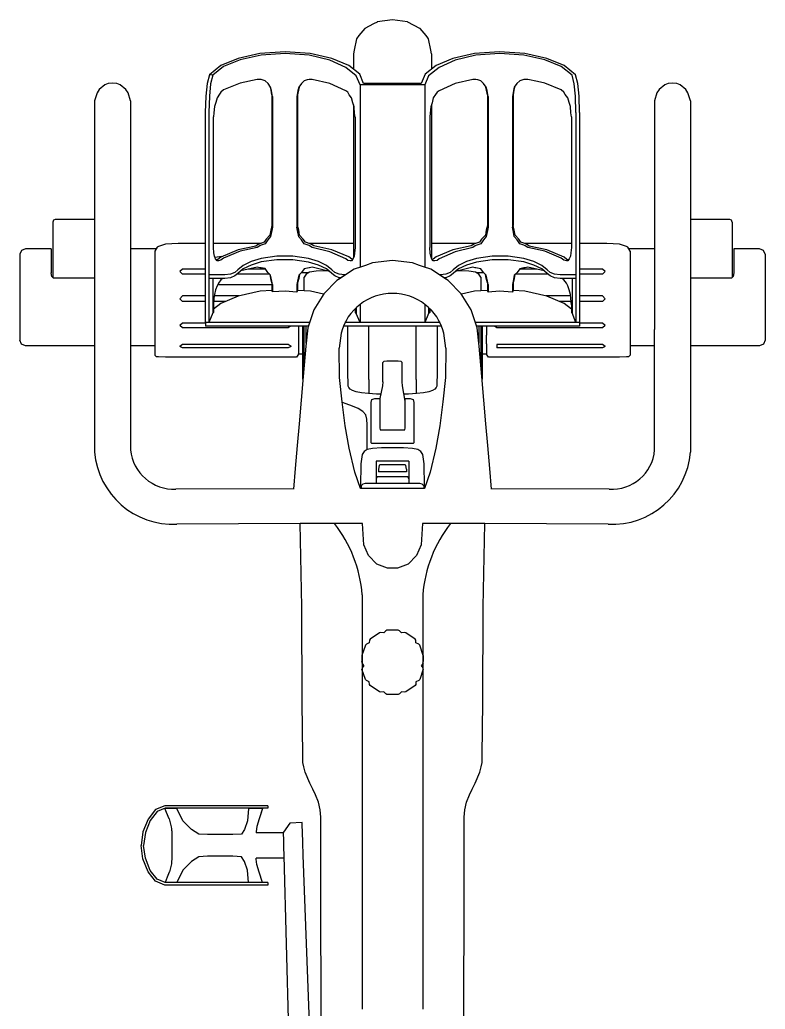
# Model space of a CAD drawing. Header units: millimetres. Extents: x 71819 to 78266, y 23672 to 38445.
# Drawn here: x 76732.1 to 76791.2, y 26165 to 26243.4 of the extents above; entities that cross this region are included whole.
import ezdxf

# ---------------------------------------------------------------- set-up
doc = ezdxf.new("R2010")
doc.units = ezdxf.units.MM
doc.layers.add('Plan Archi', color=8, linetype='Continuous')

msp = doc.modelspace()

# ---------------------------------------------------------------- linework, layer by layer
at = {"layer": 'Plan Archi'}
for p, q in [((76761.636, 26243.432), (76760.433, 26243.26)), ((76762.839, 26243.26), (76761.636, 26243.432)), ((76759.436, 26242.729), (76758.974, 26242.195)), ((76759.45, 26242.744), (76759.436, 26242.729)), ((76760.138, 26243.106), (76759.45, 26242.744)), ((76760.412, 26243.25), (76760.138, 26243.106)), ((76760.433, 26243.26), (76760.412, 26243.25)), ((76762.86, 26243.25), (76762.839, 26243.26)), ((76763.805, 26242.754), (76762.86, 26243.25)), ((76763.822, 26242.744), (76763.805, 26242.754)), ((76764.298, 26242.195), (76763.822, 26242.744)), ((76758.786, 26241.933), (76758.591, 26241.021)), ((76758.974, 26242.195), (76758.786, 26241.933)), ((76764.445, 26241.989), (76764.298, 26242.195)), ((76764.486, 26241.933), (76764.445, 26241.989)), ((76764.68, 26241.021), (76764.486, 26241.933)), ((76749.384, 26240.369), (76748.012, 26239.796)), ((76749.554, 26240.27), (76748.244, 26239.724)), ((76751.124, 26240.749), (76749.384, 26240.369)), ((76751.214, 26240.632), (76749.554, 26240.27)), ((76753.126, 26240.886), (76751.124, 26240.749)), ((76753.126, 26240.764), (76751.214, 26240.632)), ((76755.116, 26240.747), (76753.126, 26240.886)), ((76755.025, 26240.619), (76753.126, 26240.764)), ((76756.658, 26240.23), (76755.025, 26240.619)), ((76756.827, 26240.37), (76755.116, 26240.747)), ((76758.166, 26239.812), (76756.827, 26240.37)), ((76758.591, 26241.021), (76758.543, 26240.735)), ((76758.543, 26240.735), (76758.543, 26239.518)), ((76764.729, 26240.735), (76764.68, 26241.021)), ((76764.729, 26240.735), (76764.729, 26239.528)), ((76766.433, 26240.37), (76765.094, 26239.812)), ((76768.144, 26240.747), (76766.433, 26240.37)), ((76768.235, 26240.619), (76766.602, 26240.23)), ((76770.134, 26240.886), (76768.144, 26240.747)), ((76770.134, 26240.764), (76768.235, 26240.619)), ((76772.136, 26240.749), (76770.134, 26240.886)), ((76772.046, 26240.632), (76770.134, 26240.764)), ((76773.706, 26240.27), (76772.046, 26240.632)), ((76773.876, 26240.369), (76772.136, 26240.749)), ((76775.015, 26239.724), (76773.706, 26240.27)), ((76775.248, 26239.796), (76773.876, 26240.369)), ((76748.012, 26239.796), (76747.111, 26239.08)), ((76748.244, 26239.724), (76747.386, 26239.041)), ((76757.934, 26239.663), (76756.658, 26240.23)), ((76758.765, 26238.987), (76757.934, 26239.663)), ((76759.038, 26239.133), (76758.166, 26239.812)), ((76765.094, 26239.812), (76764.222, 26239.133)), ((76765.326, 26239.663), (76764.494, 26238.987)), ((76766.602, 26240.23), (76765.326, 26239.663)), ((76775.874, 26239.041), (76775.015, 26239.724)), ((76776.148, 26239.08), (76775.248, 26239.796)), ((76747.111, 26239.08), (76746.932, 26238.386)), ((76747.386, 26239.041), (76747.111, 26239.08)), ((76747.386, 26239.041), (76747.214, 26238.368)), ((76750.903, 26238.711), (76749.554, 26238.417)), ((76751.214, 26238.689), (76750.903, 26238.711)), ((76751.296, 26238.674), (76751.214, 26238.689)), ((76755.025, 26238.693), (76754.88, 26238.668)), ((76755.271, 26238.707), (76755.025, 26238.693)), ((76756.658, 26238.376), (76755.271, 26238.707)), ((76759.062, 26238.268), (76758.765, 26238.987)), ((76759.349, 26238.39), (76759.038, 26239.133)), ((76764.222, 26239.133), (76763.91, 26238.39)), ((76764.494, 26238.987), (76764.197, 26238.268)), ((76768, 26238.709), (76766.602, 26238.376)), ((76768.235, 26238.697), (76768, 26238.709)), ((76768.393, 26238.668), (76768.235, 26238.697)), ((76772.046, 26238.686), (76771.977, 26238.673)), ((76772.368, 26238.709), (76772.046, 26238.686)), ((76773.139, 26238.54), (76772.368, 26238.709)), ((76776.045, 26238.368), (76775.874, 26239.041)), ((76776.328, 26238.386), (76776.148, 26239.08)), ((76738.367, 26237.904), (76738.202, 26237.644)), ((76738.817, 26238.265), (76738.367, 26237.904)), ((76739.076, 26238.375), (76738.817, 26238.265)), ((76739.431, 26238.415), (76739.076, 26238.375)), ((76739.786, 26238.375), (76739.431, 26238.415)), ((76740.046, 26238.265), (76739.786, 26238.375)), ((76740.496, 26237.904), (76740.046, 26238.265)), ((76740.661, 26237.644), (76740.496, 26237.904)), ((76746.932, 26238.386), (76746.824, 26237.383)), ((76747.214, 26238.368), (76747.112, 26237.378)), ((76749.554, 26238.417), (76748.244, 26237.87)), ((76751.538, 26238.598), (76751.296, 26238.674)), ((76751.766, 26238.387), (76751.538, 26238.598)), ((76751.974, 26238.094), (76751.766, 26238.387)), ((76752.006, 26237.863), (76751.926, 26238.161)), ((76752.044, 26237.833), (76751.974, 26238.094)), ((76754.203, 26238.091), (76754.134, 26237.832)), ((76754.253, 26238.162), (76754.174, 26237.864)), ((76754.412, 26238.385), (76754.203, 26238.091)), ((76754.636, 26238.592), (76754.412, 26238.385)), ((76754.88, 26238.668), (76754.636, 26238.592)), ((76757.934, 26237.81), (76756.658, 26238.376)), ((76759.062, 26238.268), (76759.062, 26223.817)), ((76764.197, 26238.268), (76759.062, 26238.268)), ((76763.91, 26238.39), (76759.349, 26238.39)), ((76764.197, 26238.268), (76764.197, 26223.822)), ((76766.602, 26238.376), (76765.326, 26237.81)), ((76768.636, 26238.593), (76768.393, 26238.668)), ((76768.862, 26238.385), (76768.636, 26238.593)), ((76769.07, 26238.092), (76768.862, 26238.385)), ((76769.099, 26237.865), (76769.019, 26238.163)), ((76769.139, 26237.833), (76769.07, 26238.092)), ((76771.299, 26238.093), (76771.229, 26237.833)), ((76771.347, 26238.16), (76771.268, 26237.863)), ((76771.507, 26238.387), (76771.299, 26238.093)), ((76771.735, 26238.597), (76771.507, 26238.387)), ((76771.977, 26238.673), (76771.735, 26238.597)), ((76773.706, 26238.417), (76773.139, 26238.54)), ((76775.015, 26237.87), (76773.706, 26238.417)), ((76776.148, 26237.378), (76776.045, 26238.368)), ((76776.436, 26237.383), (76776.328, 26238.386)), ((76782.777, 26237.904), (76782.613, 26237.644)), ((76783.227, 26238.265), (76782.777, 26237.904)), ((76783.487, 26238.375), (76783.227, 26238.265)), ((76783.842, 26238.415), (76783.487, 26238.375)), ((76784.197, 26238.375), (76783.842, 26238.415)), ((76784.457, 26238.265), (76784.197, 26238.375)), ((76784.907, 26237.904), (76784.457, 26238.265)), ((76785.071, 26237.644), (76784.907, 26237.904)), ((76738.202, 26237.644), (76738.012, 26237.001)), ((76740.851, 26237.001), (76740.661, 26237.644)), ((76746.824, 26237.383), (76746.788, 26236.073)), ((76747.112, 26237.378), (76747.077, 26236.072)), ((76747.72, 26237.25), (76747.622, 26236.877)), ((76747.922, 26237.526), (76747.72, 26237.25)), ((76748.035, 26237.704), (76747.922, 26237.526)), ((76748.244, 26237.87), (76748.035, 26237.704)), ((76752.077, 26237.472), (76752.006, 26237.863)), ((76752.131, 26237.353), (76752.044, 26237.833)), ((76752.077, 26237.472), (76752.077, 26232.776)), ((76752.131, 26237.353), (76752.131, 26233.932)), ((76754.134, 26237.832), (76754.046, 26237.351)), ((76754.046, 26237.351), (76754.046, 26233.95)), ((76754.174, 26237.864), (76754.103, 26237.476)), ((76754.103, 26237.476), (76754.103, 26232.738)), ((76758.084, 26237.688), (76757.934, 26237.81)), ((76758.205, 26237.494), (76758.084, 26237.688)), ((76758.39, 26237.235), (76758.205, 26237.494)), ((76758.493, 26236.837), (76758.39, 26237.235)), ((76764.873, 26237.238), (76764.771, 26236.843)), ((76765.06, 26237.499), (76764.873, 26237.238)), ((76765.179, 26237.691), (76765.06, 26237.499)), ((76765.326, 26237.81), (76765.179, 26237.691)), ((76769.17, 26237.477), (76769.099, 26237.865)), ((76769.227, 26237.352), (76769.139, 26237.833)), ((76769.17, 26237.477), (76769.17, 26232.729)), ((76769.227, 26237.352), (76769.227, 26233.94)), ((76771.229, 26237.833), (76771.142, 26237.352)), ((76771.196, 26237.471), (76771.142, 26237.352)), ((76771.142, 26237.352), (76771.142, 26233.941)), ((76771.268, 26237.863), (76771.196, 26237.471)), ((76771.196, 26237.471), (76771.196, 26232.785)), ((76771.268, 26237.863), (76771.229, 26237.833)), ((76775.228, 26237.701), (76775.015, 26237.87)), ((76775.343, 26237.521), (76775.228, 26237.701)), ((76775.543, 26237.247), (76775.343, 26237.521)), ((76775.641, 26236.871), (76775.543, 26237.247)), ((76776.182, 26236.072), (76776.148, 26237.378)), ((76776.472, 26236.073), (76776.436, 26237.383)), ((76782.613, 26237.644), (76782.422, 26237.001)), ((76785.262, 26237.001), (76785.071, 26237.644)), ((76738.012, 26237.001), (76738.012, 26223.124)), ((76740.851, 26237.001), (76740.851, 26223.124)), ((76747.511, 26236.55), (76747.471, 26236.059)), ((76747.622, 26236.877), (76747.511, 26236.55)), ((76758.592, 26236.537), (76758.493, 26236.837)), ((76758.543, 26236.684), (76758.543, 26236.653)), ((76758.549, 26236.668), (76758.543, 26236.653)), ((76758.543, 26236.653), (76758.543, 26234.064)), ((76758.634, 26236.016), (76758.592, 26236.537)), ((76764.67, 26236.539), (76764.629, 26236.023)), ((76764.771, 26236.843), (76764.67, 26236.539)), ((76764.729, 26236.716), (76764.729, 26236.653)), ((76764.729, 26236.653), (76764.729, 26234.064)), ((76775.751, 26236.548), (76775.641, 26236.871)), ((76775.791, 26236.053), (76775.751, 26236.548)), ((76782.422, 26237.001), (76782.422, 26223.124)), ((76785.262, 26237.001), (76785.262, 26223.124)), ((76746.788, 26236.073), (76746.788, 26219.429)), ((76747.077, 26236.072), (76747.077, 26219.428)), ((76747.471, 26236.059), (76747.435, 26235.738)), ((76747.435, 26225.389), (76747.435, 26235.738)), ((76758.666, 26235.725), (76758.634, 26236.016)), ((76758.666, 26235.725), (76758.666, 26228.891)), ((76764.629, 26236.023), (76764.596, 26235.727)), ((76764.596, 26235.727), (76764.596, 26228.948)), ((76775.827, 26235.736), (76775.791, 26236.053)), ((76775.827, 26235.736), (76775.827, 26229.217)), ((76776.182, 26236.072), (76776.182, 26219.428)), ((76776.472, 26236.073), (76776.472, 26219.429)), ((76758.543, 26234.064), (76758.543, 26231.329)), ((76764.729, 26234.064), (76764.729, 26231.329)), ((76752.131, 26233.932), (76752.131, 26227.005)), ((76754.046, 26233.95), (76754.046, 26227.003)), ((76769.227, 26233.94), (76769.227, 26227.004)), ((76771.142, 26233.941), (76771.142, 26227.004)), ((76752.077, 26232.776), (76752.077, 26227.123)), ((76754.103, 26232.738), (76754.103, 26227.127)), ((76769.17, 26232.729), (76769.17, 26227.128)), ((76771.196, 26232.785), (76771.196, 26227.122)), ((76758.543, 26231.329), (76758.543, 26228.489)), ((76764.729, 26231.329), (76764.729, 26228.489)), ((76758.543, 26228.489), (76758.543, 26225.587)), ((76758.666, 26228.891), (76758.666, 26225.377)), ((76764.596, 26228.948), (76764.596, 26225.379)), ((76764.729, 26228.489), (76764.729, 26225.587)), ((76775.827, 26229.217), (76775.827, 26225.388)), ((76734.747, 26227.544), (76734.688, 26227.4)), ((76734.688, 26227.4), (76734.688, 26227.088)), ((76734.688, 26227.088), (76734.688, 26226.198)), ((76734.891, 26227.603), (76734.747, 26227.544)), ((76738.012, 26227.603), (76734.891, 26227.603)), ((76752.077, 26227.123), (76751.985, 26226.758)), ((76752.131, 26227.005), (76752.064, 26226.739)), ((76754.113, 26226.738), (76754.046, 26227.003)), ((76754.196, 26226.759), (76754.103, 26227.127)), ((76769.17, 26227.128), (76769.076, 26226.759)), ((76769.227, 26227.004), (76769.16, 26226.739)), ((76771.209, 26226.739), (76771.142, 26227.004)), ((76771.288, 26226.758), (76771.196, 26227.122)), ((76788.382, 26227.603), (76785.262, 26227.603)), ((76788.526, 26227.544), (76788.382, 26227.603)), ((76788.585, 26227.4), (76788.526, 26227.544)), ((76788.585, 26227.4), (76788.585, 26227.088)), ((76788.585, 26227.088), (76788.585, 26226.198)), ((76734.688, 26226.198), (76734.688, 26224.865)), ((76751.913, 26226.361), (76751.618, 26226.035)), ((76751.974, 26226.243), (76751.754, 26225.999)), ((76751.985, 26226.758), (76751.913, 26226.361)), ((76752.064, 26226.739), (76751.974, 26226.243)), ((76754.203, 26226.24), (76754.113, 26226.738)), ((76754.268, 26226.365), (76754.196, 26226.759)), ((76754.42, 26225.998), (76754.203, 26226.24)), ((76754.565, 26226.036), (76754.268, 26226.365)), ((76769.005, 26226.366), (76768.708, 26226.037)), ((76769.07, 26226.241), (76768.853, 26225.998)), ((76769.076, 26226.759), (76769.005, 26226.366)), ((76769.16, 26226.739), (76769.07, 26226.241)), ((76771.299, 26226.242), (76771.209, 26226.739)), ((76771.36, 26226.36), (76771.288, 26226.758)), ((76771.519, 26225.999), (76771.299, 26226.242)), ((76771.655, 26226.035), (76771.36, 26226.36)), ((76788.585, 26226.198), (76788.585, 26224.865)), ((76742.982, 26225.4), (76742.775, 26225.09)), ((76743.09, 26225.467), (76742.982, 26225.4)), ((76743.646, 26225.639), (76743.09, 26225.467)), ((76744.646, 26225.7), (76743.646, 26225.639)), ((76744.986, 26225.7), (76744.646, 26225.7)), ((76746.788, 26225.7), (76744.986, 26225.7)), ((76751.176, 26225.7), (76747.435, 26225.7)), ((76747.475, 26224.963), (76747.435, 26225.389)), ((76750.793, 26225.497), (76749.384, 26225.189)), ((76750.903, 26225.385), (76749.554, 26225.09)), ((76750.93, 26225.583), (76750.793, 26225.497)), ((76751.111, 26225.516), (76750.903, 26225.385)), ((76751.124, 26225.683), (76750.93, 26225.583)), ((76751.214, 26225.569), (76751.111, 26225.516)), ((76751.456, 26225.795), (76751.124, 26225.683)), ((76751.538, 26225.678), (76751.214, 26225.569)), ((76751.618, 26226.035), (76751.456, 26225.795)), ((76751.754, 26225.999), (76751.538, 26225.678)), ((76754.636, 26225.672), (76754.42, 26225.998)), ((76754.724, 26225.798), (76754.565, 26226.036)), ((76755.025, 26225.538), (76754.636, 26225.672)), ((76755.116, 26225.666), (76754.724, 26225.798)), ((76758.543, 26225.7), (76755.014, 26225.7)), ((76755.066, 26225.516), (76755.025, 26225.538)), ((76755.271, 26225.381), (76755.066, 26225.516)), ((76755.264, 26225.589), (76755.116, 26225.666)), ((76755.395, 26225.506), (76755.264, 26225.589)), ((76756.658, 26225.05), (76755.271, 26225.381)), ((76756.827, 26225.19), (76755.395, 26225.506)), ((76758.543, 26225.587), (76758.543, 26224.571)), ((76758.666, 26225.377), (76758.625, 26224.927)), ((76764.637, 26224.932), (76764.596, 26225.379)), ((76768.256, 26225.7), (76764.729, 26225.7)), ((76764.729, 26225.587), (76764.729, 26224.55)), ((76767.876, 26225.509), (76766.433, 26225.19)), ((76768, 26225.383), (76766.602, 26225.05)), ((76768.006, 26225.591), (76767.876, 26225.509)), ((76768.204, 26225.517), (76768, 26225.383)), ((76768.144, 26225.662), (76768.006, 26225.591)), ((76768.548, 26225.799), (76768.144, 26225.662)), ((76768.235, 26225.534), (76768.204, 26225.517)), ((76768.636, 26225.673), (76768.235, 26225.534)), ((76768.708, 26226.037), (76768.548, 26225.799)), ((76768.853, 26225.998), (76768.636, 26225.673)), ((76771.735, 26225.678), (76771.519, 26225.999)), ((76771.817, 26225.794), (76771.655, 26226.035)), ((76772.046, 26225.573), (76771.735, 26225.678)), ((76772.136, 26225.686), (76771.817, 26225.794)), ((76772.158, 26225.515), (76772.046, 26225.573)), ((76775.827, 26225.7), (76772.094, 26225.7)), ((76772.339, 26225.582), (76772.136, 26225.686)), ((76772.368, 26225.382), (76772.158, 26225.515)), ((76772.478, 26225.494), (76772.339, 26225.582)), ((76773.706, 26225.09), (76772.368, 26225.382)), ((76773.876, 26225.189), (76772.478, 26225.494)), ((76775.827, 26225.388), (76775.787, 26224.958)), ((76778.287, 26225.7), (76776.472, 26225.7)), ((76778.628, 26225.7), (76778.287, 26225.7)), ((76779.627, 26225.639), (76778.628, 26225.7)), ((76780.183, 26225.467), (76779.627, 26225.639)), ((76780.291, 26225.4), (76780.183, 26225.467)), ((76780.498, 26225.09), (76780.291, 26225.4)), ((76732.207, 26225.156), (76732.077, 26224.842)), ((76732.077, 26224.842), (76732.077, 26224.582)), ((76732.077, 26224.582), (76732.077, 26223.843)), ((76732.521, 26225.286), (76732.207, 26225.156)), ((76734.556, 26225.286), (76732.521, 26225.286)), ((76734.556, 26225.286), (76734.556, 26224.993)), ((76734.556, 26224.993), (76734.556, 26224.157)), ((76734.688, 26224.865), (76734.688, 26223.294)), ((76742.906, 26225.286), (76740.851, 26225.286)), ((76742.775, 26225.09), (76742.775, 26224.332)), ((76747.511, 26224.699), (76747.475, 26224.963)), ((76747.608, 26224.478), (76747.511, 26224.699)), ((76748.105, 26224.655), (76747.555, 26224.599)), ((76748.012, 26224.616), (76747.794, 26224.443)), ((76749.384, 26225.189), (76748.012, 26224.616)), ((76749.554, 26225.09), (76748.244, 26224.544)), ((76752.458, 26224.693), (76751.228, 26224.51)), ((76753.739, 26224.691), (76752.458, 26224.693)), ((76754.967, 26224.507), (76753.739, 26224.691)), ((76757.934, 26224.483), (76756.658, 26225.05)), ((76758.166, 26224.633), (76756.827, 26225.19)), ((76758.403, 26224.448), (76758.166, 26224.633)), ((76758.592, 26224.686), (76758.492, 26224.452)), ((76758.625, 26224.927), (76758.592, 26224.686)), ((76764.67, 26224.688), (76764.637, 26224.932)), ((76764.769, 26224.456), (76764.67, 26224.688)), ((76765.094, 26224.633), (76764.86, 26224.451)), ((76766.433, 26225.19), (76765.094, 26224.633)), ((76766.602, 26225.05), (76765.326, 26224.483)), ((76769.535, 26224.691), (76768.307, 26224.507)), ((76770.815, 26224.693), (76769.535, 26224.691)), ((76772.045, 26224.51), (76770.815, 26224.693)), ((76775.015, 26224.544), (76773.706, 26225.09)), ((76775.248, 26224.616), (76773.876, 26225.189)), ((76775.469, 26224.44), (76775.248, 26224.616)), ((76775.751, 26224.697), (76775.654, 26224.474)), ((76775.787, 26224.958), (76775.751, 26224.697)), ((76782.422, 26225.286), (76780.367, 26225.286)), ((76780.498, 26225.09), (76780.498, 26224.332)), ((76788.585, 26224.865), (76788.585, 26223.294)), ((76790.753, 26225.286), (76788.718, 26225.286)), ((76788.718, 26225.286), (76788.718, 26224.993)), ((76788.718, 26224.993), (76788.718, 26224.157)), ((76791.066, 26225.156), (76790.753, 26225.286)), ((76791.197, 26224.842), (76791.066, 26225.156)), ((76791.197, 26224.842), (76791.197, 26224.582)), ((76791.197, 26224.582), (76791.197, 26223.843)), ((76732.077, 26223.843), (76732.077, 26222.737)), ((76734.556, 26224.157), (76734.556, 26223.386)), ((76742.775, 26224.332), (76742.775, 26223.418)), ((76747.72, 26224.33), (76747.608, 26224.478)), ((76747.794, 26224.443), (76747.66, 26224.409)), ((76747.837, 26224.328), (76747.72, 26224.33)), ((76748.035, 26224.378), (76747.837, 26224.328)), ((76748.244, 26224.544), (76748.035, 26224.378)), ((76749.783, 26223.962), (76749.364, 26223.601)), ((76750.903, 26223.817), (76749.606, 26223.534)), ((76750.416, 26224.268), (76749.783, 26223.962)), ((76750.416, 26223.992), (76749.783, 26223.687)), ((76751.228, 26224.51), (76750.416, 26224.268)), ((76751.228, 26224.235), (76750.416, 26223.992)), ((76751.111, 26223.776), (76750.903, 26223.817)), ((76752.458, 26224.417), (76751.228, 26224.235)), ((76753.739, 26224.416), (76752.458, 26224.417)), ((76754.967, 26224.231), (76753.739, 26224.416)), ((76755.776, 26224.264), (76754.967, 26224.507)), ((76755.776, 26223.988), (76754.967, 26224.231)), ((76755.271, 26223.813), (76755.066, 26223.776)), ((76756.639, 26223.486), (76755.271, 26223.813)), ((76756.408, 26223.96), (76755.776, 26224.264)), ((76756.408, 26223.685), (76755.776, 26223.988)), ((76756.827, 26223.601), (76756.408, 26223.96)), ((76758.084, 26224.362), (76757.934, 26224.483)), ((76758.268, 26224.314), (76758.084, 26224.362)), ((76758.39, 26224.316), (76758.268, 26224.314)), ((76758.492, 26224.452), (76758.39, 26224.316)), ((76758.476, 26224.43), (76758.403, 26224.448)), ((76759.178, 26223.858), (76758.598, 26223.654)), ((76759.483, 26223.966), (76759.178, 26223.858)), ((76760.043, 26224.163), (76759.483, 26223.966)), ((76761.637, 26224.34), (76760.043, 26224.163)), ((76763.23, 26224.163), (76761.637, 26224.34)), ((76763.791, 26223.966), (76763.23, 26224.163)), ((76764.095, 26223.858), (76763.791, 26223.966)), ((76764.675, 26223.654), (76764.095, 26223.858)), ((76764.873, 26224.318), (76764.769, 26224.456)), ((76764.86, 26224.451), (76764.787, 26224.433)), ((76764.993, 26224.316), (76764.873, 26224.318)), ((76765.179, 26224.364), (76764.993, 26224.316)), ((76765.326, 26224.483), (76765.179, 26224.364)), ((76766.865, 26223.96), (76766.447, 26223.601)), ((76768, 26223.815), (76766.64, 26223.491)), ((76767.497, 26224.264), (76766.865, 26223.96)), ((76767.497, 26223.988), (76766.865, 26223.685)), ((76768.307, 26224.507), (76767.497, 26224.264)), ((76768.307, 26224.231), (76767.497, 26223.988)), ((76768.204, 26223.778), (76768, 26223.815)), ((76769.535, 26224.416), (76768.307, 26224.231)), ((76770.815, 26224.417), (76769.535, 26224.416)), ((76772.045, 26224.235), (76770.815, 26224.417)), ((76772.857, 26224.268), (76772.045, 26224.51)), ((76772.857, 26223.992), (76772.045, 26224.235)), ((76772.368, 26223.814), (76772.158, 26223.774)), ((76773.672, 26223.53), (76772.368, 26223.814)), ((76773.49, 26223.962), (76772.857, 26224.268)), ((76773.49, 26223.687), (76772.857, 26223.992)), ((76773.909, 26223.601), (76773.49, 26223.962)), ((76775.228, 26224.375), (76775.015, 26224.544)), ((76775.425, 26224.326), (76775.228, 26224.375)), ((76775.543, 26224.328), (76775.425, 26224.326)), ((76775.603, 26224.407), (76775.469, 26224.44)), ((76775.654, 26224.474), (76775.543, 26224.328)), ((76780.498, 26224.332), (76780.498, 26223.418)), ((76788.718, 26224.157), (76788.718, 26223.386)), ((76791.197, 26223.843), (76791.197, 26222.737)), ((76734.615, 26223.08), (76734.556, 26223.386)), ((76734.758, 26222.954), (76734.615, 26223.08)), ((76734.688, 26223.294), (76734.688, 26223.016)), ((76738.012, 26223.124), (76738.012, 26222.105)), ((76740.851, 26223.124), (76740.851, 26222.105)), ((76742.775, 26223.418), (76742.775, 26222.396)), ((76744.986, 26223.663), (76744.763, 26223.474)), ((76744.986, 26223.263), (76744.763, 26223.474)), ((76746.788, 26223.663), (76744.986, 26223.663)), ((76746.788, 26223.263), (76744.986, 26223.263)), ((76748.348, 26223.211), (76747.111, 26223.207)), ((76748.78, 26223.265), (76748.348, 26223.211)), ((76749.129, 26223.404), (76748.78, 26223.265)), ((76749.129, 26223.128), (76748.78, 26222.989)), ((76749.364, 26223.601), (76749.129, 26223.404)), ((76749.364, 26223.325), (76749.129, 26223.128)), ((76751.908, 26223.263), (76749.29, 26223.263)), ((76749.783, 26223.687), (76749.364, 26223.325)), ((76751.568, 26223.663), (76750.199, 26223.663)), ((76751.214, 26223.769), (76751.111, 26223.776)), ((76751.538, 26223.704), (76751.214, 26223.769)), ((76751.754, 26223.412), (76751.538, 26223.704)), ((76751.974, 26223.199), (76751.754, 26223.412)), ((76751.985, 26222.93), (76751.926, 26223.246)), ((76752.064, 26222.716), (76751.974, 26223.199)), ((76754.203, 26223.196), (76754.113, 26222.711)), ((76754.254, 26223.245), (76754.196, 26222.937)), ((76754.42, 26223.405), (76754.203, 26223.196)), ((76754.962, 26223.379), (76754.392, 26223.379)), ((76754.636, 26223.698), (76754.42, 26223.405)), ((76755.025, 26223.773), (76754.636, 26223.698)), ((76754.792, 26223.28), (76754.64, 26223.034)), ((76754.64, 26221.941), (76754.64, 26223.034)), ((76755.045, 26223.427), (76754.792, 26223.28)), ((76755.066, 26223.776), (76755.025, 26223.773)), ((76755.578, 26223.501), (76755.045, 26223.427)), ((76756.485, 26223.523), (76755.578, 26223.501)), ((76756.827, 26223.325), (76756.408, 26223.685)), ((76757.062, 26223.404), (76756.827, 26223.601)), ((76757.062, 26223.128), (76756.827, 26223.325)), ((76757.41, 26223.264), (76757.062, 26223.404)), ((76757.41, 26222.988), (76757.062, 26223.128)), ((76758.517, 26223.601), (76757.232, 26222.778)), ((76758.598, 26223.654), (76757.347, 26222.854)), ((76757.842, 26223.21), (76757.41, 26223.264)), ((76757.842, 26223.21), (76757.842, 26223.17)), ((76757.903, 26223.209), (76757.842, 26223.21)), ((76758.598, 26223.654), (76758.517, 26223.601)), ((76764.757, 26223.601), (76764.675, 26223.654)), ((76765.926, 26222.854), (76764.675, 26223.654)), ((76766.042, 26222.778), (76764.757, 26223.601)), ((76765.432, 26223.21), (76765.37, 26223.209)), ((76765.864, 26223.264), (76765.432, 26223.21)), ((76766.212, 26223.404), (76765.864, 26223.264)), ((76766.212, 26223.128), (76765.864, 26222.988)), ((76766.447, 26223.601), (76766.212, 26223.404)), ((76766.447, 26223.325), (76766.212, 26223.128)), ((76766.865, 26223.685), (76766.447, 26223.325)), ((76767.696, 26223.501), (76766.776, 26223.523)), ((76768.228, 26223.427), (76767.696, 26223.501)), ((76768.235, 26223.777), (76768.204, 26223.778)), ((76768.482, 26223.28), (76768.228, 26223.427)), ((76768.636, 26223.699), (76768.235, 26223.777)), ((76768.882, 26223.379), (76768.311, 26223.379)), ((76768.634, 26223.034), (76768.482, 26223.28)), ((76768.634, 26223.034), (76768.634, 26221.941)), ((76768.853, 26223.407), (76768.636, 26223.699)), ((76769.07, 26223.197), (76768.853, 26223.407)), ((76769.076, 26222.938), (76769.019, 26223.246)), ((76769.16, 26222.713), (76769.07, 26223.197)), ((76771.299, 26223.198), (76771.209, 26222.714)), ((76771.347, 26223.245), (76771.288, 26222.928)), ((76771.519, 26223.411), (76771.299, 26223.198)), ((76773.984, 26223.263), (76771.365, 26223.263)), ((76771.735, 26223.703), (76771.519, 26223.411)), ((76773.06, 26223.663), (76771.706, 26223.663)), ((76772.046, 26223.765), (76771.735, 26223.703)), ((76772.158, 26223.774), (76772.046, 26223.765)), ((76773.909, 26223.325), (76773.49, 26223.687)), ((76774.145, 26223.404), (76773.909, 26223.601)), ((76774.145, 26223.128), (76773.909, 26223.325)), ((76774.493, 26223.265), (76774.145, 26223.404)), ((76774.493, 26222.989), (76774.145, 26223.128)), ((76774.925, 26223.211), (76774.493, 26223.265)), ((76776.148, 26223.207), (76774.925, 26223.211)), ((76778.287, 26223.663), (76776.472, 26223.663)), ((76778.287, 26223.263), (76776.472, 26223.263)), ((76778.51, 26223.474), (76778.287, 26223.663)), ((76778.51, 26223.474), (76778.287, 26223.263)), ((76780.498, 26223.418), (76780.498, 26222.396)), ((76782.422, 26223.124), (76782.422, 26222.105)), ((76785.262, 26223.124), (76785.262, 26222.105)), ((76788.658, 26223.08), (76788.515, 26222.954)), ((76788.585, 26223.294), (76788.585, 26223.016)), ((76788.718, 26223.386), (76788.658, 26223.08)), ((76732.077, 26222.737), (76732.077, 26221.432)), ((76738.012, 26222.954), (76734.758, 26222.954)), ((76742.775, 26222.396), (76742.775, 26221.321)), ((76748.348, 26222.936), (76747.111, 26222.932)), ((76747.386, 26222.933), (76747.386, 26220.2)), ((76747.72, 26222.356), (76747.608, 26222.029)), ((76747.837, 26222.543), (76747.72, 26222.356)), ((76752.077, 26222.423), (76747.762, 26222.423)), ((76748.035, 26222.81), (76747.837, 26222.543)), ((76748.193, 26222.935), (76748.035, 26222.81)), ((76748.78, 26222.989), (76748.348, 26222.936)), ((76752.077, 26222.578), (76751.985, 26222.93)), ((76752.131, 26222.459), (76752.064, 26222.716)), ((76752.077, 26222.578), (76752.077, 26221.974)), ((76752.131, 26222.459), (76752.131, 26221.855)), ((76754.113, 26222.711), (76754.046, 26222.457)), ((76754.046, 26222.457), (76754.046, 26221.853)), ((76754.196, 26222.937), (76754.103, 26222.582)), ((76754.103, 26222.582), (76754.103, 26221.978)), ((76757.232, 26222.778), (76756.185, 26221.707)), ((76757.347, 26222.854), (76757.232, 26222.778)), ((76757.533, 26222.973), (76757.41, 26222.988)), ((76765.864, 26222.988), (76765.74, 26222.973)), ((76766.042, 26222.778), (76765.926, 26222.854)), ((76767.088, 26221.707), (76766.042, 26222.778)), ((76769.17, 26222.582), (76769.076, 26222.938)), ((76769.227, 26222.458), (76769.16, 26222.713)), ((76769.17, 26222.582), (76769.17, 26221.978)), ((76769.227, 26222.458), (76769.227, 26221.854)), ((76771.209, 26222.714), (76771.142, 26222.458)), ((76771.142, 26222.458), (76771.142, 26221.854)), ((76771.288, 26222.928), (76771.196, 26222.577)), ((76771.196, 26222.577), (76771.196, 26221.973)), ((76774.925, 26222.936), (76774.493, 26222.989)), ((76776.148, 26222.932), (76774.925, 26222.936)), ((76775.228, 26222.807), (76775.067, 26222.935)), ((76775.425, 26222.543), (76775.228, 26222.807)), ((76775.543, 26222.353), (76775.425, 26222.543)), ((76775.654, 26222.031), (76775.543, 26222.353)), ((76775.874, 26222.933), (76775.874, 26220.2)), ((76780.498, 26222.396), (76780.498, 26221.321)), ((76788.515, 26222.954), (76785.262, 26222.954)), ((76791.197, 26222.737), (76791.197, 26221.432)), ((76732.077, 26221.432), (76732.077, 26220.128)), ((76738.012, 26222.105), (76738.012, 26221.052)), ((76740.851, 26222.105), (76740.851, 26221.052)), ((76744.986, 26221.54), (76744.763, 26221.318)), ((76746.788, 26221.54), (76744.986, 26221.54)), ((76747.511, 26221.655), (76747.475, 26221.333)), ((76749.454, 26221.54), (76747.498, 26221.54)), ((76747.608, 26222.029), (76747.511, 26221.655)), ((76749.398, 26221.528), (76748.025, 26220.955)), ((76751.137, 26221.908), (76749.398, 26221.528)), ((76752.078, 26221.973), (76751.137, 26221.908)), ((76752.131, 26221.855), (76752.077, 26221.974)), ((76753.126, 26221.923), (76752.131, 26221.855)), ((76754.046, 26221.853), (76753.126, 26221.923)), ((76754.103, 26221.978), (76754.046, 26221.853)), ((76755.13, 26221.907), (76754.103, 26221.978)), ((76756.167, 26221.678), (76755.13, 26221.907)), ((76756.185, 26221.707), (76755.407, 26220.436)), ((76767.866, 26220.436), (76767.088, 26221.707)), ((76768.144, 26221.907), (76767.106, 26221.678)), ((76769.17, 26221.978), (76768.144, 26221.907)), ((76769.227, 26221.854), (76769.17, 26221.978)), ((76770.134, 26221.923), (76769.227, 26221.854)), ((76771.142, 26221.854), (76770.134, 26221.923)), ((76771.196, 26221.973), (76771.142, 26221.854)), ((76772.136, 26221.908), (76771.196, 26221.973)), ((76773.876, 26221.528), (76772.136, 26221.908)), ((76775.763, 26221.54), (76773.82, 26221.54)), ((76775.248, 26220.955), (76773.876, 26221.528)), ((76775.751, 26221.653), (76775.654, 26222.031)), ((76775.787, 26221.335), (76775.751, 26221.653)), ((76778.287, 26221.54), (76776.472, 26221.54)), ((76778.51, 26221.318), (76778.287, 26221.54)), ((76782.422, 26222.105), (76782.422, 26221.052)), ((76785.262, 26222.105), (76785.262, 26221.052)), ((76791.197, 26221.432), (76791.197, 26220.128)), ((76738.012, 26221.052), (76738.012, 26219.972)), ((76740.851, 26221.052), (76740.851, 26219.972)), ((76742.775, 26221.321), (76742.775, 26220.253)), ((76744.986, 26221.097), (76744.763, 26221.318)), ((76746.788, 26221.097), (76744.986, 26221.097)), ((76747.475, 26221.333), (76747.435, 26220.844)), ((76748.025, 26220.955), (76747.435, 26220.486)), ((76747.435, 26220.844), (76747.435, 26220.24)), ((76748.366, 26221.097), (76747.456, 26221.097)), ((76759.062, 26220.871), (76759.062, 26219.427)), ((76764.197, 26220.881), (76764.197, 26219.427)), ((76775.806, 26221.097), (76774.908, 26221.097)), ((76775.827, 26220.495), (76775.248, 26220.955)), ((76775.827, 26220.842), (76775.787, 26221.335)), ((76775.827, 26220.842), (76775.827, 26220.238)), ((76778.287, 26221.097), (76776.472, 26221.097)), ((76778.51, 26221.318), (76778.287, 26221.097)), ((76780.498, 26221.321), (76780.498, 26220.253)), ((76782.422, 26221.052), (76782.422, 26219.972)), ((76785.262, 26221.052), (76785.262, 26219.972)), ((76732.077, 26220.128), (76732.077, 26219.022)), ((76738.012, 26219.972), (76738.012, 26218.877)), ((76740.851, 26219.972), (76740.851, 26218.877)), ((76742.775, 26220.253), (76742.775, 26219.248)), ((76747.386, 26220.2), (76747.077, 26219.428)), ((76747.435, 26220.24), (76747.386, 26220.2)), ((76755.407, 26220.436), (76754.923, 26219.009)), ((76758.666, 26220.524), (76758.666, 26220.227)), ((76758.765, 26220.146), (76758.666, 26220.227)), ((76758.765, 26220.619), (76758.765, 26220.146)), ((76759.062, 26219.427), (76758.765, 26220.146)), ((76764.494, 26220.146), (76764.197, 26219.427)), ((76764.494, 26220.632), (76764.494, 26220.146)), ((76764.596, 26220.229), (76764.494, 26220.146)), ((76764.596, 26220.535), (76764.596, 26220.229)), ((76768.35, 26219.009), (76767.866, 26220.436)), ((76775.874, 26220.2), (76775.827, 26220.238)), ((76776.182, 26219.428), (76775.874, 26220.2)), ((76780.498, 26220.253), (76780.498, 26219.248)), ((76782.422, 26219.972), (76782.422, 26218.877)), ((76785.262, 26219.972), (76785.262, 26218.877)), ((76791.197, 26220.128), (76791.197, 26219.022)), ((76742.775, 26219.248), (76742.775, 26218.363)), ((76744.986, 26219.394), (76744.763, 26219.187)), ((76744.986, 26219.003), (76744.763, 26219.187)), ((76746.807, 26219.394), (76744.986, 26219.394)), ((76747.077, 26219.428), (76746.788, 26219.429)), ((76746.808, 26219.429), (76746.807, 26219.426)), ((76746.807, 26219.426), (76746.807, 26219.151)), ((76755.065, 26219.426), (76746.807, 26219.426)), ((76754.971, 26219.151), (76746.807, 26219.151)), ((76753.55, 26219.151), (76753.37, 26219.003)), ((76753.383, 26219.151), (76753.37, 26219.148)), ((76753.37, 26219.151), (76753.37, 26219.148)), ((76754.188, 26219.151), (76754.188, 26218.437)), ((76754.538, 26217.161), (76754.538, 26219.151)), ((76754.564, 26218.087), (76754.564, 26219.151)), ((76754.64, 26218.586), (76754.64, 26219.151)), ((76754.792, 26218.823), (76754.792, 26219.151)), ((76759.052, 26219.151), (76757.741, 26219.151)), ((76759.052, 26219.426), (76757.868, 26219.426)), ((76758.087, 26218.961), (76758.087, 26219.151)), ((76761.637, 26219.426), (76759.052, 26219.426)), ((76761.637, 26219.151), (76759.052, 26219.151)), ((76759.76, 26217.682), (76759.76, 26219.151)), ((76763.015, 26219.427), (76760.257, 26219.427)), ((76764.221, 26219.426), (76761.637, 26219.426)), ((76764.221, 26219.151), (76761.637, 26219.151)), ((76763.512, 26217.682), (76763.512, 26219.151)), ((76765.405, 26219.426), (76764.221, 26219.426)), ((76765.532, 26219.151), (76764.221, 26219.151)), ((76765.186, 26219.151), (76765.186, 26218.961)), ((76776.467, 26219.426), (76768.209, 26219.426)), ((76776.467, 26219.151), (76768.302, 26219.151)), ((76768.482, 26219.151), (76768.482, 26218.823)), ((76768.634, 26219.151), (76768.634, 26218.586)), ((76768.71, 26219.151), (76768.71, 26218.087)), ((76768.735, 26219.151), (76768.735, 26217.161)), ((76769.085, 26219.151), (76769.085, 26218.437)), ((76769.903, 26219.003), (76769.724, 26219.151)), ((76769.903, 26219.148), (76769.89, 26219.151)), ((76769.903, 26219.151), (76769.903, 26219.148)), ((76776.472, 26219.429), (76776.182, 26219.428)), ((76776.467, 26219.426), (76776.466, 26219.429)), ((76776.467, 26219.426), (76776.467, 26219.151)), ((76778.287, 26219.394), (76776.467, 26219.394)), ((76778.51, 26219.187), (76778.287, 26219.394)), ((76778.51, 26219.187), (76778.287, 26219.003)), ((76780.498, 26219.248), (76780.498, 26218.363)), ((76732.077, 26219.022), (76732.077, 26218.283)), ((76738.012, 26218.877), (76738.012, 26209.17)), ((76740.851, 26218.877), (76740.851, 26209.334)), ((76742.775, 26218.363), (76742.775, 26217.643)), ((76753.37, 26219.003), (76744.986, 26219.003)), ((76754.188, 26218.437), (76754.188, 26217.735)), ((76754.64, 26216.111), (76754.64, 26218.586)), ((76754.923, 26219.009), (76754.765, 26217.549)), ((76754.792, 26217.793), (76754.792, 26218.823)), ((76757.556, 26218.603), (76757.399, 26217.398)), ((76758.095, 26215.584), (76758.087, 26218.961)), ((76765.186, 26218.961), (76765.179, 26215.584)), ((76765.874, 26217.398), (76765.717, 26218.603)), ((76768.508, 26217.549), (76768.35, 26219.009)), ((76768.482, 26218.823), (76768.482, 26217.793)), ((76768.634, 26218.586), (76768.634, 26216.111)), ((76769.085, 26217.735), (76769.085, 26218.437)), ((76778.287, 26219.003), (76769.903, 26219.003)), ((76780.498, 26218.363), (76780.498, 26217.643)), ((76782.422, 26209.334), (76782.422, 26218.877)), ((76785.262, 26218.877), (76785.262, 26209.17)), ((76791.197, 26219.022), (76791.197, 26218.283)), ((76732.077, 26218.283), (76732.077, 26218.023)), ((76732.207, 26217.709), (76732.077, 26218.023)), ((76732.521, 26217.579), (76732.207, 26217.709)), ((76738.012, 26217.579), (76732.521, 26217.579)), ((76742.775, 26217.579), (76740.851, 26217.579)), ((76742.775, 26217.643), (76742.775, 26217.129)), ((76744.986, 26217.684), (76744.763, 26217.536)), ((76744.986, 26217.429), (76744.763, 26217.536)), ((76753.37, 26217.684), (76744.986, 26217.684)), ((76753.593, 26217.536), (76753.37, 26217.684)), ((76753.593, 26217.536), (76753.37, 26217.429)), ((76754.188, 26217.735), (76754.188, 26217.233)), ((76754.765, 26217.549), (76754.556, 26215.15)), ((76754.564, 26215.241), (76754.564, 26218.087)), ((76759.76, 26214.924), (76759.76, 26217.682)), ((76763.512, 26214.924), (76763.512, 26217.682)), ((76768.718, 26215.15), (76768.508, 26217.549)), ((76768.71, 26218.087), (76768.71, 26215.241)), ((76769.085, 26217.735), (76769.085, 26217.233)), ((76778.287, 26217.684), (76769.903, 26217.684)), ((76769.903, 26217.684), (76769.903, 26217.469)), ((76778.51, 26217.536), (76778.287, 26217.684)), ((76778.51, 26217.536), (76778.287, 26217.429)), ((76780.498, 26217.643), (76780.498, 26217.129)), ((76782.422, 26217.579), (76780.498, 26217.579)), ((76790.753, 26217.579), (76785.262, 26217.579)), ((76791.066, 26217.709), (76790.753, 26217.579)), ((76791.197, 26218.023), (76791.066, 26217.709)), ((76791.197, 26218.283), (76791.197, 26218.023)), ((76742.775, 26217.129), (76742.775, 26216.849)), ((76742.909, 26216.719), (76742.775, 26216.849)), ((76753.37, 26217.429), (76744.986, 26217.429)), ((76754.188, 26216.933), (76754.029, 26216.69)), ((76754.188, 26217.233), (76754.188, 26216.96)), ((76754.188, 26216.933), (76754.188, 26216.96)), ((76754.538, 26216.933), (76754.188, 26216.933)), ((76754.538, 26214.951), (76754.538, 26217.161)), ((76757.436, 26215.082), (76757.399, 26217.398)), ((76765.874, 26217.398), (76765.838, 26215.082)), ((76768.735, 26217.161), (76768.735, 26214.951)), ((76769.085, 26216.933), (76768.735, 26216.933)), ((76769.085, 26217.233), (76769.085, 26216.96)), ((76769.085, 26216.96), (76769.085, 26216.933)), ((76769.244, 26216.69), (76769.085, 26216.933)), ((76769.903, 26217.469), (76769.903, 26217.429)), ((76778.287, 26217.429), (76769.903, 26217.429)), ((76780.498, 26216.849), (76780.364, 26216.719)), ((76780.498, 26217.129), (76780.498, 26216.849)), ((76743.09, 26216.703), (76742.909, 26216.719)), ((76743.646, 26216.694), (76743.09, 26216.703)), ((76744.646, 26216.69), (76743.646, 26216.694)), ((76744.986, 26216.69), (76744.646, 26216.69)), ((76753.37, 26216.69), (76744.986, 26216.69)), ((76754.029, 26216.69), (76753.37, 26216.69)), ((76760.942, 26216.342), (76760.863, 26216.277)), ((76760.863, 26214.734), (76760.863, 26216.277)), ((76761.177, 26216.363), (76760.942, 26216.342)), ((76762.096, 26216.363), (76761.177, 26216.363)), ((76762.332, 26216.342), (76762.096, 26216.363)), ((76762.41, 26216.277), (76762.332, 26216.342)), ((76762.41, 26214.734), (76762.41, 26216.277)), ((76769.903, 26216.69), (76769.244, 26216.69)), ((76778.287, 26216.69), (76769.903, 26216.69)), ((76778.628, 26216.69), (76778.287, 26216.69)), ((76779.627, 26216.694), (76778.628, 26216.69)), ((76780.183, 26216.703), (76779.627, 26216.694)), ((76780.364, 26216.719), (76780.183, 26216.703)), ((76758.117, 26214.385), (76758.095, 26215.584)), ((76765.179, 26215.584), (76765.157, 26214.385)), ((76754.556, 26215.15), (76754.392, 26213.281)), ((76757.657, 26213.157), (76757.436, 26215.082)), ((76758.172, 26214.274), (76758.117, 26214.385)), ((76759.76, 26214.924), (76759.76, 26213.797)), ((76760.842, 26214.412), (76760.623, 26213.4)), ((76760.863, 26214.734), (76760.842, 26214.412)), ((76762.431, 26214.412), (76762.41, 26214.734)), ((76762.651, 26213.19), (76762.431, 26214.412)), ((76763.512, 26214.924), (76763.512, 26213.797)), ((76765.157, 26214.385), (76765.101, 26214.274)), ((76765.838, 26215.082), (76765.617, 26213.157)), ((76768.881, 26213.281), (76768.718, 26215.15)), ((76758.279, 26214.164), (76758.172, 26214.274)), ((76758.466, 26214.054), (76758.279, 26214.164)), ((76758.76, 26213.943), (76758.466, 26214.054)), ((76759.179, 26213.852), (76758.76, 26213.943)), ((76759.74, 26213.798), (76759.179, 26213.852)), ((76760.372, 26213.763), (76759.74, 26213.798)), ((76760.697, 26213.746), (76760.372, 26213.763)), ((76762.901, 26213.763), (76762.551, 26213.744)), ((76763.534, 26213.798), (76762.901, 26213.763)), ((76764.095, 26213.852), (76763.534, 26213.798)), ((76764.514, 26213.943), (76764.095, 26213.852)), ((76764.808, 26214.054), (76764.514, 26213.943)), ((76764.994, 26214.164), (76764.808, 26214.054)), ((76765.101, 26214.274), (76764.994, 26214.164)), ((76754.392, 26213.281), (76754.229, 26211.414)), ((76757.895, 26211.234), (76757.657, 26213.157)), ((76757.963, 26212.994), (76757.666, 26213.082)), ((76758.472, 26212.81), (76757.963, 26212.994)), ((76758.914, 26212.609), (76758.472, 26212.81)), ((76765.617, 26213.157), (76765.379, 26211.234)), ((76769.044, 26211.414), (76768.881, 26213.281)), ((76759.28, 26212.392), (76758.914, 26212.609)), ((76759.528, 26212.127), (76759.28, 26212.392)), ((76759.614, 26211.779), (76759.528, 26212.127)), ((76754.229, 26211.414), (76754.079, 26209.694)), ((76758.189, 26209.464), (76757.895, 26211.234)), ((76759.619, 26211.32), (76759.614, 26211.779)), ((76759.62, 26210.722), (76759.619, 26211.32)), ((76765.379, 26211.234), (76765.084, 26209.464)), ((76769.195, 26209.694), (76769.044, 26211.414)), ((76759.621, 26210.136), (76759.62, 26210.722)), ((76754.079, 26209.694), (76753.918, 26207.859)), ((76759.623, 26209.709), (76759.621, 26210.136)), ((76759.626, 26209.363), (76759.623, 26209.709)), ((76769.355, 26207.859), (76769.195, 26209.694)), ((76758.653, 26207.573), (76758.189, 26209.464)), ((76759.22, 26208.964), (76759.131, 26208.228)), ((76759.381, 26209.2), (76759.22, 26208.964)), ((76759.626, 26209.363), (76759.381, 26209.2)), ((76760.057, 26209.458), (76759.626, 26209.363)), ((76760.775, 26209.489), (76760.057, 26209.458)), ((76761.637, 26209.489), (76760.775, 26209.489)), ((76762.499, 26209.489), (76761.637, 26209.489)), ((76763.217, 26209.458), (76762.499, 26209.489)), ((76763.648, 26209.363), (76763.217, 26209.458)), ((76763.893, 26209.2), (76763.648, 26209.363)), ((76764.053, 26208.964), (76763.893, 26209.2)), ((76764.142, 26208.228), (76764.053, 26208.964)), ((76765.084, 26209.464), (76764.62, 26207.573)), ((76759.131, 26208.162), (76759.101, 26206.502)), ((76759.131, 26208.228), (76759.131, 26208.162)), ((76760.34, 26208.438), (76760.34, 26206.664)), ((76762.934, 26208.438), (76760.34, 26208.438)), ((76760.643, 26208.15), (76760.572, 26208.091)), ((76762.631, 26208.15), (76760.643, 26208.15)), ((76762.702, 26208.091), (76762.631, 26208.15)), ((76762.934, 26208.438), (76762.934, 26206.664)), ((76764.142, 26208.162), (76764.142, 26208.228)), ((76764.172, 26206.502), (76764.142, 26208.162)), ((76753.918, 26207.859), (76753.776, 26206.233)), ((76759.095, 26206.269), (76758.653, 26207.573)), ((76760.572, 26208.091), (76760.525, 26207.804)), ((76760.525, 26207.804), (76760.525, 26207.59)), ((76762.749, 26207.59), (76760.525, 26207.59)), ((76762.749, 26207.804), (76762.702, 26208.091)), ((76762.749, 26207.804), (76762.749, 26207.59)), ((76764.62, 26207.573), (76764.18, 26206.274)), ((76769.497, 26206.233), (76769.355, 26207.859)), ((76759.291, 26206.618), (76759.162, 26206.494)), ((76759.474, 26206.664), (76759.291, 26206.618)), ((76763.799, 26206.664), (76759.474, 26206.664)), ((76760.419, 26207.213), (76760.34, 26207.04)), ((76762.855, 26207.213), (76760.419, 26207.213)), ((76762.934, 26207.041), (76762.855, 26207.213)), ((76763.983, 26206.618), (76763.799, 26206.664)), ((76764.111, 26206.494), (76763.983, 26206.618)), ((76753.778, 26206.259), (76744.462, 26206.225)), ((76764.18, 26206.274), (76759.095, 26206.269)), ((76759.106, 26206.269), (76759.101, 26206.502)), ((76759.162, 26206.494), (76759.162, 26206.269)), ((76764.111, 26206.494), (76764.111, 26206.274)), ((76764.172, 26206.502), (76764.168, 26206.274)), ((76778.811, 26206.225), (76769.495, 26206.259)), ((76754.321, 26203.494), (76744.545, 26203.458)), ((76756.119, 26203.499), (76754.321, 26203.494)), ((76757.952, 26203.502), (76756.119, 26203.499)), ((76759.261, 26203.503), (76757.952, 26203.502)), ((76759.361, 26201.825), (76759.261, 26203.503)), ((76764.013, 26203.503), (76763.912, 26201.825)), ((76765.321, 26203.502), (76764.013, 26203.503)), ((76767.154, 26203.499), (76765.321, 26203.502)), ((76768.953, 26203.494), (76767.154, 26203.499)), ((76778.728, 26203.458), (76768.953, 26203.494)), ((76759.735, 26200.97), (76759.361, 26201.825)), ((76763.912, 26201.825), (76763.539, 26200.97)), ((76760.399, 26200.286), (76759.735, 26200.97)), ((76761.246, 26199.956), (76760.399, 26200.286)), ((76762.875, 26200.286), (76762.028, 26199.956)), ((76763.539, 26200.97), (76762.875, 26200.286)), ((76762.028, 26199.956), (76761.246, 26199.956)), ((76759.242, 26197.856), (76759.242, 26196.312)), ((76764.031, 26197.856), (76764.031, 26196.312)), ((76759.242, 26196.312), (76759.242, 26165)), ((76764.031, 26196.312), (76764.031, 26165)), ((76760.593, 26194.847), (76759.867, 26194.341)), ((76760.701, 26194.873), (76760.593, 26194.847)), ((76760.939, 26194.844), (76760.701, 26194.873)), ((76761.098, 26194.997), (76760.939, 26194.844)), ((76761.198, 26195.036), (76761.098, 26194.997)), ((76762.096, 26195.036), (76761.198, 26195.036)), ((76762.196, 26194.997), (76762.096, 26195.036)), ((76762.354, 26194.844), (76762.196, 26194.997)), ((76762.593, 26194.873), (76762.354, 26194.844)), ((76762.701, 26194.847), (76762.593, 26194.873)), ((76763.427, 26194.341), (76762.701, 26194.847)), ((76759.795, 26194.047), (76759.568, 26193.931)), ((76759.813, 26194.254), (76759.795, 26194.047)), ((76759.867, 26194.341), (76759.813, 26194.254)), ((76763.481, 26194.254), (76763.427, 26194.341)), ((76763.499, 26194.047), (76763.481, 26194.254)), ((76763.726, 26193.931), (76763.499, 26194.047)), ((76759.492, 26193.847), (76759.215, 26193.029)), ((76759.242, 26193.296), (76759.242, 26193.11)), ((76759.568, 26193.931), (76759.492, 26193.847)), ((76763.801, 26193.847), (76763.726, 26193.931)), ((76764.079, 26193.029), (76763.801, 26193.847)), ((76764.031, 26193.296), (76764.031, 26193.169)), ((76759.215, 26193.029), (76759.215, 26192.574)), ((76759.228, 26192.463), (76759.215, 26192.574)), ((76759.358, 26192.236), (76759.228, 26192.463)), ((76764.065, 26192.463), (76763.936, 26192.236)), ((76764.079, 26192.574), (76764.037, 26192.505)), ((76764.065, 26192.463), (76764.037, 26192.505)), ((76764.079, 26193.029), (76764.079, 26192.574)), ((76759.228, 26192.063), (76759.215, 26191.964)), ((76759.492, 26191.145), (76759.215, 26191.964)), ((76759.358, 26192.236), (76759.228, 26192.063)), ((76764.079, 26191.964), (76763.801, 26191.145)), ((76764.065, 26192.063), (76763.936, 26192.236)), ((76764.079, 26191.964), (76764.065, 26192.063)), ((76759.568, 26191.062), (76759.492, 26191.145)), ((76759.795, 26190.946), (76759.568, 26191.062)), ((76759.813, 26190.738), (76759.795, 26190.946)), ((76763.499, 26190.946), (76763.481, 26190.738)), ((76763.726, 26191.062), (76763.499, 26190.946)), ((76763.801, 26191.145), (76763.726, 26191.062)), ((76759.867, 26190.651), (76759.813, 26190.738)), ((76760.593, 26190.146), (76759.867, 26190.651)), ((76760.701, 26190.12), (76760.593, 26190.146)), ((76760.939, 26190.148), (76760.701, 26190.12)), ((76761.098, 26189.996), (76760.939, 26190.148)), ((76762.354, 26190.148), (76762.196, 26189.996)), ((76762.593, 26190.12), (76762.354, 26190.148)), ((76762.701, 26190.146), (76762.593, 26190.12)), ((76763.427, 26190.651), (76762.701, 26190.146)), ((76763.481, 26190.738), (76763.427, 26190.651)), ((76761.198, 26189.957), (76761.098, 26189.996)), ((76762.096, 26189.957), (76761.198, 26189.957)), ((76762.196, 26189.996), (76762.096, 26189.957)), ((76742.844, 26180.83), (76742.248, 26180.07)), ((76742.966, 26180.668), (76742.423, 26179.969)), ((76743.574, 26181.129), (76742.844, 26180.83)), ((76743.613, 26180.93), (76742.966, 26180.668)), ((76751.746, 26181.129), (76743.574, 26181.129)), ((76743.711, 26180.922), (76743.593, 26180.922)), ((76743.937, 26180.086), (76743.593, 26180.922)), ((76751.746, 26180.926), (76743.613, 26180.93)), ((76744.063, 26180.922), (76743.711, 26180.922)), ((76744.416, 26180.922), (76744.063, 26180.922)), ((76744.533, 26180.922), (76744.416, 26180.922)), ((76745.013, 26179.927), (76744.533, 26180.922)), ((76750.211, 26180.922), (76750.136, 26179.927)), ((76750.351, 26180.922), (76750.211, 26180.922)), ((76750.771, 26180.922), (76750.351, 26180.922)), ((76751.192, 26180.922), (76750.771, 26180.922)), ((76751.332, 26180.922), (76751.055, 26180.091)), ((76751.332, 26180.922), (76751.186, 26180.491)), ((76751.332, 26180.922), (76751.192, 26180.922)), ((76751.746, 26181.129), (76751.746, 26180.926)), ((76742.248, 26180.07), (76741.845, 26179.053)), ((76742.423, 26179.969), (76742.041, 26179.002)), ((76743.943, 26180.067), (76743.937, 26180.086)), ((76744.104, 26179.447), (76743.938, 26180.085)), ((76745.696, 26179.248), (76745.013, 26179.927)), ((76750.136, 26179.927), (76749.904, 26179.248)), ((76751.055, 26180.091), (76750.882, 26179.495)), ((76751.055, 26180.091), (76750.953, 26179.755)), ((76751.186, 26180.491), (76751.055, 26180.091)), ((76744.126, 26179.287), (76744.104, 26179.447)), ((76744.128, 26179.146), (76744.126, 26179.287)), ((76744.128, 26179.146), (76744.128, 26179.095)), ((76744.128, 26179.095), (76744.128, 26177.071)), ((76746.289, 26178.886), (76745.696, 26179.248)), ((76749.904, 26179.248), (76749.665, 26178.886)), ((76750.826, 26179.077), (76750.825, 26178.989)), ((76750.826, 26179.077), (76750.825, 26178.989)), ((76750.882, 26179.495), (76750.826, 26179.077)), ((76750.953, 26179.755), (76750.882, 26179.495)), ((76753.485, 26179.753), (76752.998, 26179.024)), ((76754.46, 26179.789), (76753.485, 26179.753)), ((76754.467, 26179.586), (76754.46, 26179.789)), ((76754.488, 26179.033), (76754.467, 26179.586)), ((76741.845, 26179.053), (76741.698, 26177.984)), ((76742.041, 26179.002), (76741.901, 26177.984)), ((76746.955, 26178.839), (76746.289, 26178.886)), ((76748.973, 26178.839), (76746.955, 26178.839)), ((76749.665, 26178.886), (76748.973, 26178.839)), ((76752.999, 26178.989), (76750.825, 26178.989)), ((76753.002, 26178.877), (76752.998, 26179.024)), ((76753.013, 26178.476), (76753.002, 26178.877)), ((76753.028, 26177.88), (76753.013, 26178.476)), ((76754.518, 26178.212), (76754.488, 26179.033)), ((76741.845, 26176.915), (76741.698, 26177.984)), ((76742.041, 26176.967), (76741.901, 26177.984)), ((76753.047, 26177.15), (76753.028, 26177.88)), ((76754.555, 26177.208), (76754.518, 26178.212)), ((76742.248, 26175.898), (76741.845, 26176.915)), ((76742.423, 26175.999), (76742.041, 26176.967)), ((76744.128, 26177.071), (76744.106, 26176.518)), ((76746.289, 26177.076), (76745.696, 26176.714)), ((76746.955, 26177.123), (76746.289, 26177.076)), ((76748.973, 26177.123), (76746.955, 26177.123)), ((76749.665, 26177.076), (76748.973, 26177.123)), ((76749.904, 26176.714), (76749.665, 26177.076)), ((76750.826, 26176.885), (76750.825, 26176.961)), ((76753.052, 26176.961), (76750.825, 26176.961)), ((76750.826, 26176.885), (76750.826, 26176.961)), ((76750.882, 26176.467), (76750.826, 26176.885)), ((76753.471, 26160.731), (76753.047, 26177.15)), ((76755.162, 26160.791), (76754.555, 26177.208)), ((76742.966, 26175.3), (76742.423, 26175.999)), ((76744.104, 26176.514), (76743.943, 26175.895)), ((76744.108, 26176.543), (76744.104, 26176.514)), ((76745.013, 26176.035), (76744.533, 26175.04)), ((76745.696, 26176.714), (76745.013, 26176.035)), ((76750.136, 26176.035), (76749.904, 26176.714)), ((76750.211, 26175.042), (76750.136, 26176.035)), ((76751.055, 26175.871), (76750.882, 26176.467)), ((76759.242, 26176.182), (76759.242, 26165.297)), ((76742.844, 26175.138), (76742.248, 26175.898)), ((76743.613, 26175.039), (76742.966, 26175.3)), ((76743.778, 26175.471), (76743.595, 26175.046)), ((76743.937, 26175.876), (76743.778, 26175.471)), ((76751.331, 26175.042), (76751.055, 26175.871)), ((76743.574, 26174.84), (76742.844, 26175.138)), ((76751.746, 26174.84), (76743.574, 26174.84)), ((76743.711, 26175.04), (76743.609, 26175.04)), ((76751.746, 26175.042), (76743.613, 26175.039)), ((76744.063, 26175.04), (76743.711, 26175.04)), ((76744.416, 26175.04), (76744.063, 26175.04)), ((76744.533, 26175.04), (76744.416, 26175.04)), ((76751.746, 26175.042), (76751.746, 26174.84))]:
    msp.add_line(p, q, dxfattribs=at)
for points in [[(76762.651, 26213.411), (76762.99, 26213.411), (76763.036, 26213.411), (76763.264, 26213.335), (76763.34, 26213.107), (76763.34, 26209.888), (76763.264, 26209.848), (76763.036, 26209.835), (76760.237, 26209.835), (76760.009, 26209.848), (76759.933, 26209.888), (76759.933, 26213.107), (76760.009, 26213.335), (76760.237, 26213.411), (76760.623, 26213.411), (76760.623, 26211.078), (76760.671, 26210.919), (76762.603, 26210.919), (76762.651, 26211.078), (76762.651, 26213.411)], [(76758.478, 26145.218), (76758.478, 26147.659), (76758.306, 26147.659), (76757.849, 26147.679), (76757.392, 26147.699), (76756.769, 26147.822), (76756.373, 26148.066), (76756.134, 26148.474), (76756.015, 26149.281), (76755.976, 26151.68), (76755.976, 26158.253), (76755.954, 26180.235), (76755.889, 26180.799), (76755.759, 26181.41), (76755.542, 26181.993), (76755.329, 26182.449), (76755.087, 26182.908), (76754.708, 26183.795), (76754.593, 26184.226), (76754.526, 26184.554), (76754.516, 26185.151), (76754.461, 26189.32), (76754.449, 26196.907), (76754.321, 26203.494)], [(76764.795, 26145.218), (76764.795, 26147.659), (76764.967, 26147.659), (76765.425, 26147.679), (76765.882, 26147.699), (76766.504, 26147.822), (76766.901, 26148.066), (76767.139, 26148.474), (76767.258, 26149.281), (76767.298, 26151.68), (76767.298, 26158.253), (76767.319, 26180.235), (76767.384, 26180.799), (76767.514, 26181.41), (76767.731, 26181.993), (76767.944, 26182.449), (76768.186, 26182.908), (76768.566, 26183.795), (76768.681, 26184.226), (76768.747, 26184.554), (76768.758, 26185.151), (76768.813, 26189.32), (76768.825, 26196.907), (76768.953, 26203.494)]]:
    msp.add_lwpolyline(points, dxfattribs=at)
for centre, radius, start, end in [((76761.637, 26217.526), 4.22, 14.78093, 165.21909), ((76744.218, 26209.676), 6.226, 184.65745, 273.01755), ((76744.316, 26209.707), 3.485, 186.14116, 272.39746), ((76779.098, 26209.627), 6.18, 266.56542, 355.75961), ((76779.037, 26209.614), 3.397, 266.19728, 355.26404), ((76748.674, 26196.978), 10.604, 4.74968, 37.95881), ((76774.599, 26196.978), 10.604, 142.04119, 175.25032)]:
    msp.add_arc(centre, radius, start, end, dxfattribs=at)

doc.saveas('drawing.dxf')
